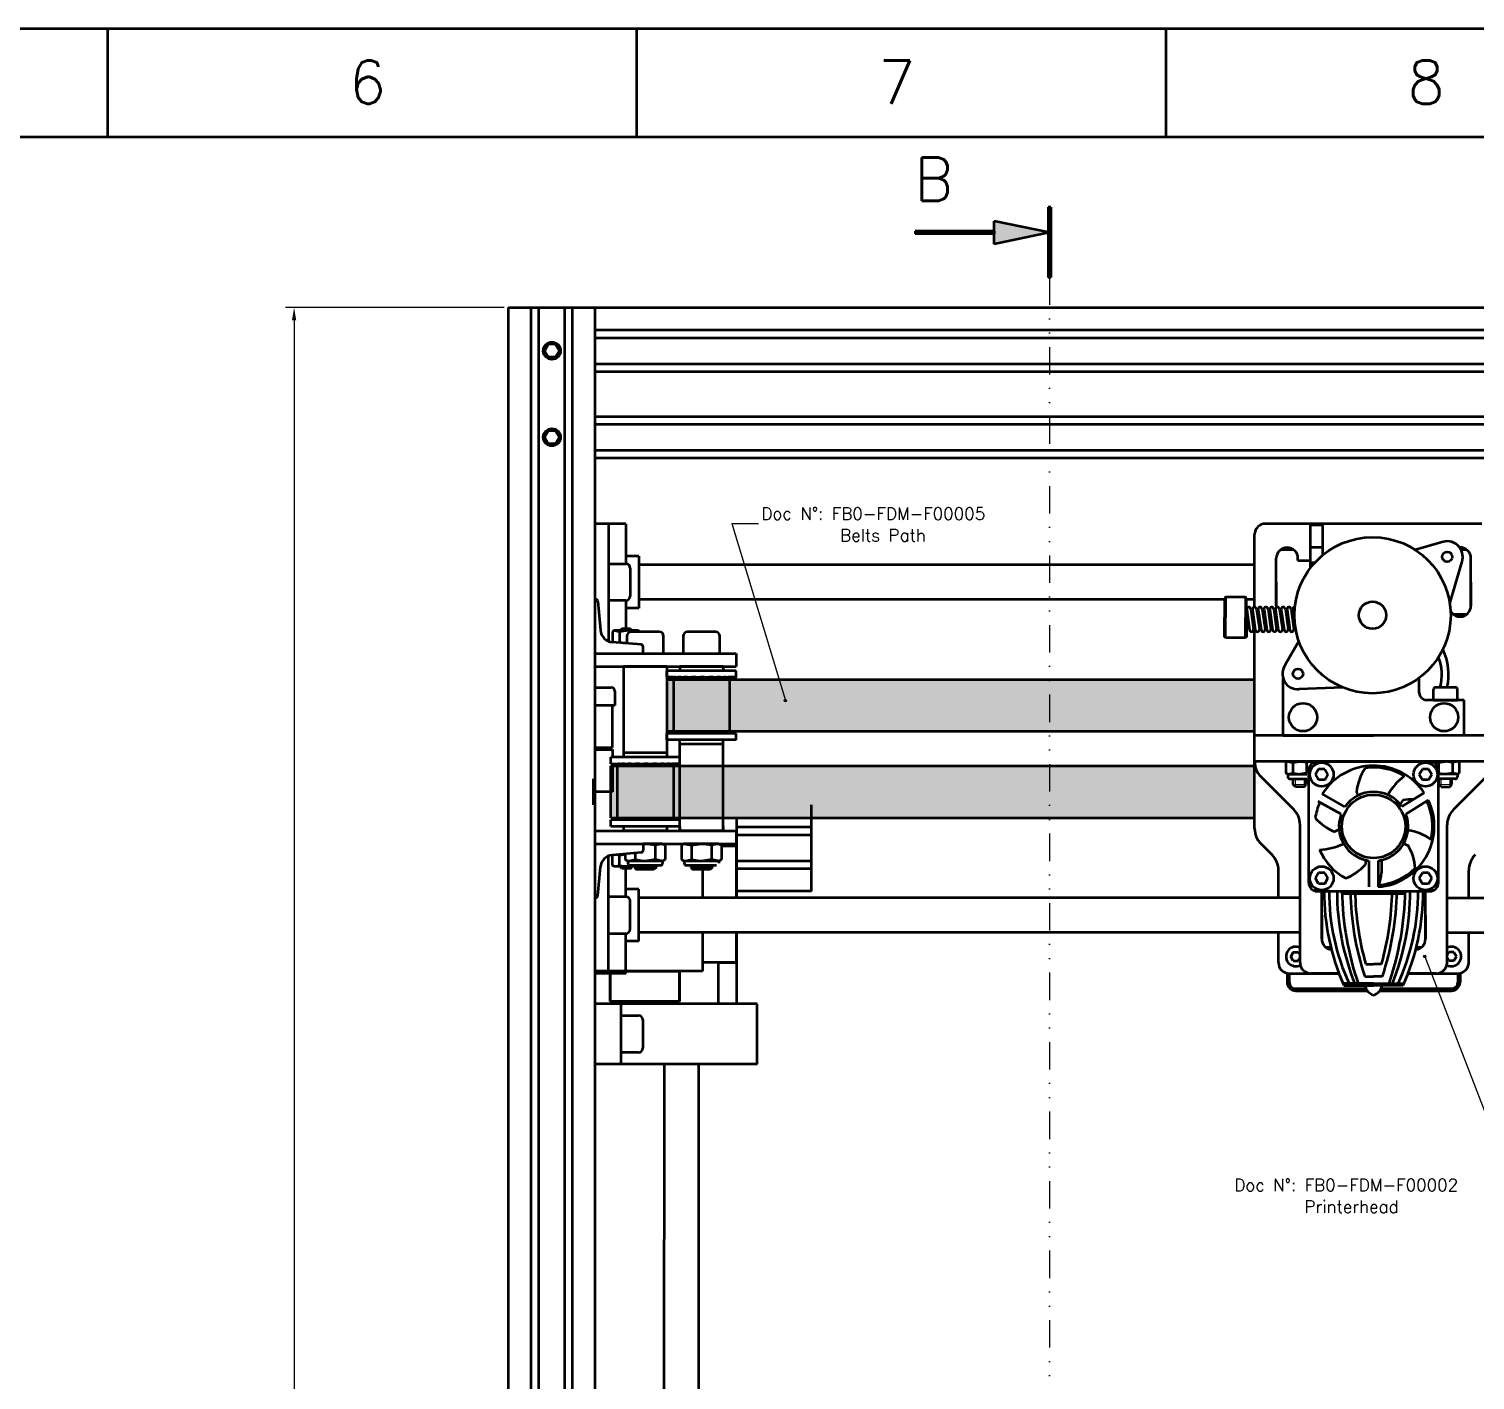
# Model space of a CAD drawing. Extents: x 28090 to 29926, y -10629 to -9321.
# Drawn here: x 28683.7 to 29018.1, y -9633.9 to -9321.4 of the extents above; entities that cross this region are included whole.
import ezdxf

# ---------------------------------------------------------------- set-up
doc = ezdxf.new("R2010")
doc.units = 0
doc.header["$PDMODE"] = 34
doc.linetypes.add('DASHED', pattern=[19.05, 12.7, -6.35])
doc.linetypes.add('DIVIDE', pattern=[31.75, 12.7, -6.35, 0, -6.35, 0, -6.35])
doc.layers.get('0').update_dxf_attribs({"lineweight": 0})
for name, color, linetype, lineweight in [('Cooler', 7, 'Continuous', 50), ('Extrusora', 4, 'Continuous', 50), ('Fixação e Transmissão', 5, 'Continuous', 50), ('Guias', 30, 'Continuous', 50), ('Hotend', 4, 'Continuous', 50), ('Linha tracejada', 254, 'DASHED', 15), ('Perfis e Cantoneiras', 2, 'Continuous', 50), ('Peças Usinadas', 120, 'Continuous', 50)]:
    doc.layers.add(name, color=color, linetype=linetype, lineweight=lineweight)
for name, color, linetype in [('Corte', 130, 'DIVIDE'), ('Cotas', 90, 'Continuous'), ('Hachura', 9, 'Continuous')]:
    doc.layers.add(name, color=color, linetype=linetype)
doc.layers.add('Motores', color=7, linetype='Continuous', lineweight=50, true_color=0x55ff00)
doc.styles.get("Standard").update_dxf_attribs({"font": 'romans.shx'})
doc.dimstyles.get("Standard").update_dxf_attribs({"dimtxt": 3, "dimasz": 3, "dimexe": 2, "dimexo": 1, "dimgap": 1, "dimtad": 0, "dimtoh": 1, "dimcen": 0.09, "dimadec": 0, "dimazin": 0, "dimtfac": 1, "dimtdec": 4, "dimtofl": 0, "dimtmove": 0, "dimatfit": 3, "dimfxl": 1, "dimtolj": 1, "dimtzin": 0, "dimarcsym": 0})

# ---------------------------------------------------------------- blocks, each defined once
blk = doc.blocks.new('*D_k_6_3')
at = {"color": 0, "linetype": 'ByBlock', "lineweight": -2}
for p, q in [((28793.62, -9385.87), (28743.01, -9385.87)), ((28745.01, -9388.87), (28745.01, -9660.8)), ((28745.01, -9942.87), (28745.01, -9670.94)), ((28793.62, -9945.87), (28743.01, -9945.87))]:
    blk.add_line(p, q, dxfattribs=at)
for points in [[(28745.01, -9385.87), (28744.51, -9388.87), (28745.01, -9385.87), (28745.51, -9388.87)], [(28745.01, -9945.87), (28745.51, -9942.87), (28745.01, -9945.87), (28744.51, -9942.87)]]:
    blk.add_solid(points, dxfattribs=at)
at = {"layer": 'Defpoints', "color": 0, "linetype": 'ByBlock', "lineweight": 0}
for p in [(28745.01, -9385.87), (28794.62, -9385.87), (28745.01, -9945.87), (28794.62, -9945.87)]:
    blk.add_point(p, dxfattribs=at)

msp = doc.modelspace()

# ---------------------------------------------------------------- hatches: boundary and pattern name
at = {"layer": 'Cotas'}
h = msp.add_hatch(color=256, dxfattribs=at)
h.dxf.hatch_style = 1
h.paths.add_polyline_path([(28858.881, -9476.766, 0.2411741), (28858.773, -9476.556, 0.6113775), (28858.364, -9476.766, 1), (28858.881, -9476.766)])
h = msp.add_hatch(color=256, dxfattribs=at)
h.dxf.hatch_style = 1
h.paths.add_polyline_path([(29006.691, -9535.923, 0.2411741), (29006.583, -9535.713, 0.6113775), (29006.173, -9535.923, 1), (29006.691, -9535.923)])
at = {"layer": 'Perfis e Cantoneiras'}
h = msp.add_hatch(color=130, dxfattribs=at)
h.dxf.hatch_style = 1
h.paths.add_polyline_path([(28919.389, -9378.925), (28919.701, -9378.925), (28920.014, -9378.925), (28920.014, -9362.66), (28919.389, -9362.66), (28919.389, -9368.487), (28919.701, -9368.552), (28919.389, -9368.616), (28919.389, -9378.925)])
h = msp.add_hatch(color=130, dxfattribs=at)
h.dxf.hatch_style = 1
h.paths.add_polyline_path([(28906.886, -9371.192), (28919.701, -9368.552), (28906.886, -9365.911), (28906.886, -9368.552), (28906.886, -9371.192)])
h = msp.add_hatch(color=130, dxfattribs=at)
h.dxf.hatch_style = 1
h.paths.add_polyline_path([(28888.622, -9368.864), (28906.886, -9368.864), (28906.886, -9368.239), (28888.622, -9368.239), (28888.622, -9368.864)])
at = {"layer": 'Peças Usinadas'}
h = msp.add_hatch(color=50, dxfattribs=at)
h.dxf.hatch_style = 1
h.paths.add_polyline_path([(28832.713, -9471.868), (28831.214, -9471.868), (28831.214, -9483.868), (28832.713, -9483.868), (28832.713, -9471.868)])
h = msp.add_hatch(color=50, dxfattribs=at)
h.dxf.hatch_style = 1
h.paths.add_polyline_path([(28845.713, -9471.868), (28832.713, -9471.868), (28832.713, -9483.868), (28845.713, -9483.868), (28845.713, -9471.868)])
h = msp.add_hatch(color=50, dxfattribs=at)
h.dxf.hatch_style = 1
h.paths.add_polyline_path([(28967.118, -9471.868), (28845.713, -9471.868), (28845.713, -9483.868), (28967.118, -9483.868), (28967.118, -9471.868)])
h = msp.add_hatch(color=256, dxfattribs=at)
h.dxf.hatch_style = 1
h.paths.add_polyline_path([(28818.618, -9491.868), (28818.214, -9491.868), (28818.214, -9497.868), (28818.618, -9497.868), (28818.618, -9491.868)])
h = msp.add_hatch(color=256, dxfattribs=at)
h.dxf.hatch_style = 1
h.paths.add_polyline_path([(28819.714, -9491.868), (28818.618, -9491.868), (28818.618, -9497.868), (28818.214, -9497.868), (28818.214, -9503.868), (28819.714, -9503.868), (28819.714, -9491.868)])
h = msp.add_hatch(color=256, dxfattribs=at)
h.dxf.hatch_style = 1
h.paths.add_polyline_path([(28832.714, -9491.868), (28819.714, -9491.868), (28819.714, -9503.868), (28832.714, -9503.868), (28832.714, -9491.868)])
h = msp.add_hatch(color=256, dxfattribs=at)
h.dxf.hatch_style = 1
h.paths.add_polyline_path([(28834.213, -9491.868), (28832.714, -9491.868), (28832.714, -9503.868), (28834.213, -9503.868), (28834.213, -9491.868)])
h = msp.add_hatch(color=256, dxfattribs=at)
h.dxf.hatch_style = 1
h.paths.add_polyline_path([(28844.213, -9491.868), (28834.213, -9491.868), (28834.213, -9503.868), (28844.213, -9503.868), (28844.213, -9491.868)])
h = msp.add_hatch(color=256, dxfattribs=at)
h.dxf.hatch_style = 1
h.paths.add_polyline_path([(28967.118, -9491.868), (28844.213, -9491.868), (28844.213, -9503.868), (28967.118, -9503.868), (28967.118, -9491.868)])

# ---------------------------------------------------------------- linework, layer by layer
at = {"layer": 'Cooler'}
for p, q in [((28979.618, -9518.868), (28979.618, -9492.868)), ((28981.618, -9490.868), (29007.618, -9490.868)), ((29009.618, -9518.868), (29009.618, -9492.868)), ((28987.996, -9501.366), (28982.748, -9498.368)), ((28991.151, -9498.65), (28990.645, -9497.935)), ((29001.387, -9499.782), (29000.751, -9500.719)), ((29001.145, -9501.229), (29006.331, -9498.125)), ((29002.096, -9503.004), (29007.271, -9499.78)), ((28987.122, -9503.052), (28981.818, -9500.097)), ((28986.641, -9506.565), (28985.591, -9507.088)), ((29001.566, -9509.85), (29002.574, -9510.258)), ((28992.775, -9513.661), (28992.775, -9514.647)), ((28993.551, -9513.805), (28993.551, -9519.869)), ((28993.551, -9513.805), (28993.551, -9519.869)), ((28993.551, -9513.805), (28993.551, -9519.869)), ((28993.551, -9513.805), (28993.551, -9519.869)), ((28995.685, -9513.805), (28995.685, -9519.869)), ((28995.685, -9513.805), (28995.685, -9519.869)), ((28995.685, -9513.805), (28995.685, -9519.869)), ((28995.685, -9513.805), (28995.685, -9519.869)), ((28996.432, -9513.668), (28996.432, -9516.638)), ((28981.618, -9520.868), (29007.618, -9520.868)), ((28974.618, -9539.818), (28974.618, -9541.87)), ((28975.118, -9539.868), (28975.118, -9541.87)), ((29014.118, -9539.868), (29014.118, -9541.87)), ((29014.618, -9539.818), (29014.618, -9541.87)), ((28976.618, -9543.37), (28992.864, -9543.37)), ((28996.372, -9543.37), (29012.618, -9543.37)), ((28976.618, -9543.87), (28993.173, -9543.87)), ((28996.063, -9543.87), (29012.618, -9543.87))]:
    msp.add_line(p, q, dxfattribs=at)
msp.add_circle((28994.618, -9505.868), 7.34, dxfattribs=at)
for centre, radius, start, end in [((28981.618, -9492.868), 2, 90, 180), ((28994.618, -9505.868), 14.041, 33.46937, 147.71276), ((29003.629, -9499.537), 13.083, 146.83369, 172.96727), ((28994.618, -9505.868), 13.627, 58.55471, 98.18665), ((29007.618, -9492.868), 2, 0, 90), ((29009.6, -9504.976), 13.311, 126.25777, 151.26445), ((28994.618, -9505.868), 8.008, 35.40626, 145.78797), ((28994.618, -9505.868), 14.041, 274.35716, 25.69448), ((29003.442, -9512.593), 12.974, 88.30526, 99.11667), ((28994.618, -9505.868), 13.627, 155.87698, 171.62844), ((28994.618, -9505.868), 8.008, 159.40502, 262.34462), ((28994.618, -9505.868), 8.008, 277.65538, 20.96237), ((28994.618, -9505.868), 13.627, 347.27172, 25.50472), ((28990.086, -9496.137), 11.837, 220.87987, 247.68479), ((28981.011, -9495.193), 16.128, 273.9172, 294.44357), ((29000.876, -9518.991), 12.325, 55.19447, 82.08081), ((28994.618, -9505.868), 13.627, 203.41186, 241.73855), ((28993.877, -9515.852), 10.34, 1.6986, 32.74614), ((28983.422, -9506.184), 12.614, 292.09042, 317.85989), ((28994.618, -9505.868), 13.627, 275.14613, 314.75689), ((28984.626, -9515.61), 11.851, 341.14274, 355.02797), ((28981.618, -9518.868), 2, 180, 270), ((29007.618, -9518.868), 2, 270, 360), ((28976.618, -9541.87), 2, 180, 270), ((28976.618, -9541.87), 1.5, 180, 270), ((29012.618, -9541.87), 2, 270, 360), ((29012.618, -9541.87), 1.5, 270, 360)]:
    msp.add_arc(centre, radius, start, end, dxfattribs=at)
at = {"layer": 'Corte', "ltscale": 0.5}
msp.add_line((28919.704, -9378.925), (28919.704, -9914.784), dxfattribs=at)
at = {"layer": 'Cotas'}
for p, q in [((28846.2, -9435.851), (28852.375, -9435.851)), ((28846.2, -9435.851), (28858.622, -9476.766)), ((29006.432, -9535.923), (29027.728, -9591.118))]:
    msp.add_line(p, q, dxfattribs=at)
for centre in [(28858.622, -9476.766), (29006.432, -9535.923)]:
    msp.add_circle(centre, 0.259, dxfattribs=at)
at = {"layer": 'Extrusora'}
for p, q in [((28979.997, -9436.152), (28982.802, -9436.152)), ((28979.997, -9446.121), (28979.997, -9436.152)), ((28982.802, -9436.152), (28982.802, -9443.181)), ((28982.802, -9441.35), (28979.997, -9441.35)), ((29010.195, -9440.222), (29004.296, -9441.936)), ((28979.997, -9444.853), (28981.055, -9444.853)), ((29012.243, -9454.302), (29015.061, -9444.625)), ((28960.398, -9452.836), (28960.116, -9453.118)), ((28960.116, -9453.118), (28960.116, -9457.561)), ((28960.398, -9452.836), (28960.398, -9457.561)), ((28964.981, -9452.836), (28960.398, -9452.836)), ((28964.981, -9452.836), (28964.981, -9457.561)), ((28965.263, -9453.118), (28964.981, -9452.836)), ((28965.263, -9457.561), (28965.263, -9453.118)), ((28965.281, -9456.457), (28965.382, -9456.457)), ((28965.287, -9455.775), (28965.925, -9460.384)), ((28966.23, -9455.631), (28966.868, -9460.244)), ((28966.344, -9456.457), (28966.712, -9456.457)), ((28966.617, -9455.775), (28967.256, -9460.384)), ((28967.56, -9455.631), (28968.198, -9460.244)), ((28967.674, -9456.457), (28968.042, -9456.457)), ((28967.947, -9455.775), (28968.586, -9460.384)), ((28968.89, -9455.631), (28969.529, -9460.244)), ((28969.004, -9456.457), (28969.372, -9456.457)), ((28969.278, -9455.775), (28969.916, -9460.384)), ((28970.22, -9455.631), (28970.859, -9460.244)), ((28970.334, -9456.457), (28970.702, -9456.457)), ((28970.608, -9455.775), (28971.246, -9460.384)), ((28971.55, -9455.631), (28972.189, -9460.244)), ((28971.665, -9456.457), (28972.032, -9456.457)), ((28971.938, -9455.775), (28972.576, -9460.384)), ((28972.88, -9455.631), (28973.519, -9460.244)), ((28972.995, -9456.457), (28973.362, -9456.457)), ((28973.268, -9455.775), (28973.906, -9460.384)), ((28974.21, -9455.631), (28974.849, -9460.244)), ((28974.325, -9456.457), (28974.692, -9456.457)), ((28974.598, -9455.775), (28975.236, -9460.384)), ((28975.54, -9455.631), (28976.179, -9460.244)), ((28975.655, -9456.457), (28976.022, -9456.457)), ((28975.928, -9455.775), (28976.566, -9460.384)), ((28960.116, -9462.005), (28960.116, -9457.561)), ((28960.398, -9462.287), (28960.398, -9457.561)), ((28964.981, -9462.287), (28964.981, -9457.561)), ((28965.263, -9457.561), (28965.263, -9462.005)), ((28965.281, -9458.666), (28965.687, -9458.666)), ((28966.65, -9458.666), (28967.018, -9458.666)), ((28967.98, -9458.666), (28968.348, -9458.666)), ((28969.31, -9458.666), (28969.678, -9458.666)), ((28970.64, -9458.666), (28971.008, -9458.666)), ((28971.97, -9458.666), (28972.338, -9458.666)), ((28973.3, -9458.666), (28973.668, -9458.666)), ((28974.63, -9458.666), (28974.998, -9458.666)), ((28975.961, -9458.666), (28976.328, -9458.666)), ((28960.398, -9462.287), (28960.116, -9462.005)), ((28964.981, -9462.287), (28960.398, -9462.287)), ((28965.263, -9462.005), (28964.981, -9462.287)), ((28974.283, -9468.378), (28977.355, -9463.058)), ((28973.704, -9476.685), (28973.704, -9471.65)), ((29005.184, -9474.995), (29005.184, -9471.524)), ((28987.467, -9473.727), (28977.397, -9474.154)), ((28973.704, -9484.868), (28973.704, -9476.685)), ((29015.532, -9476.685), (29006.875, -9476.685)), ((29015.532, -9484.868), (29015.532, -9476.685)), ((28973.704, -9484.868), (28994.618, -9484.868)), ((29015.532, -9484.868), (28994.618, -9484.868))]:
    msp.add_line(p, q, dxfattribs=at)
for centre, radius in [((29011.642, -9443.513), 1.162), ((28977.133, -9470.569), 1.162), ((28978.301, -9480.624), 3.249), ((29010.935, -9480.624), 3.249)]:
    msp.add_circle(centre, radius, dxfattribs=at)
for centre, radius, start, end in [((29011.642, -9443.513), 3.595, 341.97764, 113.74619), ((28965.748, -9455.633), 0.482, 0.32168, 197.08828), ((28967.078, -9455.633), 0.482, 0.32168, 197.08828), ((28968.408, -9455.633), 0.482, 0.32168, 197.08828), ((28969.738, -9455.633), 0.482, 0.32168, 197.08828), ((28971.068, -9455.633), 0.482, 0.32168, 197.08828), ((28972.398, -9455.633), 0.482, 0.32168, 197.08828), ((28973.728, -9455.633), 0.482, 0.32168, 197.08828), ((28975.059, -9455.633), 0.482, 0.32168, 197.08828), ((28976.389, -9455.633), 0.482, 86.00924, 197.08828), ((28966.407, -9460.385), 0.482, 179.94031, 16.90878), ((28967.737, -9460.385), 0.482, 179.94031, 16.90878), ((28969.068, -9460.385), 0.482, 179.94031, 16.90878), ((28970.398, -9460.385), 0.482, 179.94031, 16.90878), ((28971.728, -9460.385), 0.482, 179.94031, 16.90878), ((28973.058, -9460.385), 0.482, 179.94031, 16.90878), ((28974.388, -9460.385), 0.482, 179.94031, 16.90878), ((28975.718, -9460.385), 0.482, 179.94031, 16.90878), ((28977.048, -9460.385), 0.482, 179.94031, 224.06022), ((28999.163, -9470.76), 12.818, 346.80688, 26.75088), ((28977.133, -9470.569), 3.595, 142.44857, 274.21713), ((28999.163, -9470.76), 11.235, 344.90579, 21.1052), ((29006.875, -9474.995), 1.691, 180, 270)]:
    msp.add_arc(centre, radius, start, end, dxfattribs=at)
at = {"layer": 'Fixação e Transmissão'}
for p, q in [((28803.752, -9394.368), (28802.886, -9395.868)), ((28803.752, -9397.368), (28802.886, -9395.868)), ((28805.484, -9394.368), (28806.35, -9395.868)), ((28805.484, -9397.368), (28806.35, -9395.868)), ((28803.752, -9414.368), (28802.886, -9415.868)), ((28803.752, -9417.368), (28802.886, -9415.868)), ((28805.484, -9414.368), (28806.35, -9415.868)), ((28805.484, -9417.368), (28806.35, -9415.868)), ((28821.708, -9435.868), (28814.618, -9435.868)), ((28817.708, -9435.868), (28817.708, -9463.04)), ((28821.708, -9435.868), (28821.708, -9445.118)), ((28817.708, -9445.118), (28821.708, -9445.118)), ((28824.708, -9443.368), (28821.708, -9443.368)), ((28822.708, -9446.118), (28822.708, -9452.618)), ((28824.708, -9443.368), (28824.708, -9455.368)), ((28821.708, -9453.618), (28817.708, -9453.618)), ((28821.708, -9453.618), (28821.708, -9460.168)), ((28824.708, -9455.368), (28821.708, -9455.368)), ((28819.058, -9460.568), (28818.633, -9460.814)), ((28818.633, -9460.814), (28818.633, -9463.223)), ((28824.558, -9460.568), (28819.058, -9460.568)), ((28819.058, -9460.568), (28820.221, -9460.814)), ((28820.221, -9460.814), (28821.808, -9460.568)), ((28820.221, -9460.814), (28820.221, -9463.223)), ((28820.808, -9460.168), (28820.408, -9460.568)), ((28822.808, -9460.168), (28820.808, -9460.168)), ((28823.396, -9460.814), (28821.808, -9460.568)), ((28821.959, -9461.868), (28821.959, -9463.54)), ((28822.808, -9460.168), (28823.208, -9460.568)), ((28829.459, -9460.868), (28822.959, -9460.868)), ((28824.558, -9460.568), (28823.396, -9460.814)), ((28823.396, -9460.814), (28823.396, -9460.868)), ((28824.558, -9460.568), (28824.984, -9460.814)), ((28824.984, -9460.814), (28824.984, -9460.868)), ((28830.459, -9465.868), (28830.459, -9461.868)), ((28834.958, -9461.868), (28834.958, -9465.868)), ((28842.458, -9460.868), (28835.958, -9460.868)), ((28843.458, -9465.868), (28843.458, -9461.868)), ((28819.667, -9463.34), (28820.221, -9463.223)), ((28820.221, -9463.223), (28821.808, -9463.468)), ((28821.959, -9463.468), (28821.136, -9463.468)), ((28821.959, -9463.445), (28821.808, -9463.468)), ((28825.708, -9465.868), (28830.459, -9465.868)), ((28834.958, -9465.868), (28843.458, -9465.868)), ((28831.213, -9471.368), (28831.213, -9469.868)), ((28847.213, -9471.368), (28847.213, -9469.868)), ((28832.713, -9471.368), (28832.713, -9484.368)), ((28845.713, -9471.368), (28845.713, -9484.368)), ((28814.618, -9473.751), (28818.362, -9473.751)), ((28819.186, -9474.574), (28819.186, -9477.868)), ((29008.994, -9473.685), (29013.494, -9473.685)), ((28818.618, -9477.868), (28814.618, -9477.868)), ((28819.186, -9477.868), (28814.618, -9477.868)), ((28818.618, -9487.618), (28818.618, -9477.868)), ((29008.494, -9476.685), (29013.994, -9476.685)), ((28831.213, -9485.868), (28831.213, -9484.368)), ((28847.213, -9485.868), (28847.213, -9484.368)), ((28814.618, -9487.618), (28818.618, -9487.618)), ((28814.618, -9488.118), (28818.618, -9488.118)), ((28818.214, -9491.368), (28818.214, -9489.868)), ((28818.618, -9488.118), (28818.618, -9489.868)), ((28834.214, -9491.368), (28834.214, -9489.868)), ((28818.618, -9491.368), (28818.618, -9497.868)), ((28819.714, -9491.368), (28819.714, -9504.368)), ((28832.714, -9491.368), (28832.714, -9504.368)), ((28974.782, -9490.868), (28974.357, -9491.114)), ((28974.357, -9491.114), (28974.357, -9493.523)), ((28974.782, -9490.868), (28980.282, -9490.868)), ((28974.782, -9490.868), (28975.944, -9491.114)), ((28975.944, -9491.114), (28977.532, -9490.868)), ((28975.944, -9491.114), (28975.944, -9493.523)), ((28979.12, -9491.114), (28977.532, -9490.868)), ((28980.282, -9490.868), (28979.12, -9491.114)), ((28979.12, -9491.114), (28979.12, -9493.523)), ((28980.282, -9490.868), (28980.484, -9490.985)), ((28981.896, -9492.618), (28981.175, -9493.868)), ((28983.34, -9492.618), (28984.062, -9493.868)), ((29005.896, -9492.618), (29005.175, -9493.868)), ((29007.34, -9492.618), (29008.062, -9493.868)), ((29008.494, -9490.868), (29008.291, -9490.985)), ((29013.994, -9490.868), (29008.494, -9490.868)), ((29008.494, -9490.868), (29009.656, -9491.114)), ((29009.656, -9491.114), (29011.244, -9490.868)), ((29009.656, -9491.114), (29009.656, -9493.523)), ((29012.831, -9491.114), (29011.244, -9490.868)), ((29013.994, -9490.868), (29012.831, -9491.114)), ((29012.831, -9491.114), (29012.831, -9493.523)), ((29013.994, -9490.868), (29014.419, -9491.114)), ((29014.419, -9491.114), (29014.419, -9493.523)), ((28814.208, -9500.868), (28814.208, -9494.868)), ((28974.782, -9493.768), (28974.357, -9493.523)), ((28974.782, -9493.768), (28975.944, -9493.523)), ((28974.782, -9493.768), (28979.157, -9493.768)), ((28974.782, -9493.768), (28974.782, -9494.368)), ((28975.282, -9494.868), (28979.157, -9494.868)), ((28975.944, -9493.523), (28977.532, -9493.768)), ((28976.032, -9496.185), (28976.032, -9494.868)), ((28976.532, -9496.685), (28976.032, -9496.185)), ((28979.12, -9493.523), (28977.532, -9493.768)), ((28978.532, -9496.685), (28979.032, -9496.185)), ((28979.032, -9496.185), (28979.032, -9494.868)), ((28979.157, -9493.531), (28979.12, -9493.523)), ((28981.896, -9495.118), (28981.175, -9493.868)), ((28981.896, -9495.118), (28981.896, -9495.118)), ((28983.34, -9495.118), (28984.062, -9493.868)), ((29005.896, -9495.118), (29005.175, -9493.868)), ((29005.896, -9495.118), (29005.896, -9495.118)), ((29007.34, -9495.118), (29008.062, -9493.868)), ((29009.618, -9493.531), (29009.656, -9493.523)), ((29013.994, -9493.768), (29009.618, -9493.768)), ((29013.494, -9494.868), (29009.618, -9494.868)), ((29009.656, -9493.523), (29011.244, -9493.768)), ((29009.744, -9496.185), (29009.744, -9494.868)), ((29010.244, -9496.685), (29009.744, -9496.185)), ((29012.831, -9493.523), (29011.244, -9493.768)), ((29012.244, -9496.685), (29012.744, -9496.185)), ((29012.744, -9496.185), (29012.744, -9494.868)), ((29013.994, -9493.768), (29012.831, -9493.523)), ((29013.994, -9493.768), (29014.419, -9493.523)), ((29013.994, -9493.768), (29013.994, -9494.368)), ((28818.618, -9497.868), (28814.618, -9497.868)), ((28978.532, -9496.685), (28976.532, -9496.685)), ((29010.244, -9496.685), (29012.244, -9496.685)), ((28818.214, -9505.868), (28818.214, -9504.368)), ((28834.118, -9505.868), (28834.118, -9506.868)), ((28834.214, -9505.868), (28834.214, -9504.368)), ((28830.213, -9509.868), (28825.708, -9509.868)), ((28825.708, -9509.946), (28826.213, -9509.868)), ((28828.522, -9510.226), (28826.213, -9509.868)), ((28830.213, -9509.868), (28828.522, -9510.226)), ((28830.213, -9509.868), (28830.831, -9510.226)), ((28835.212, -9509.868), (28834.593, -9510.226)), ((28843.212, -9509.868), (28835.212, -9509.868)), ((28835.212, -9509.868), (28836.902, -9510.226)), ((28836.902, -9510.226), (28839.212, -9509.868)), ((28841.521, -9510.226), (28839.212, -9509.868)), ((28843.212, -9509.868), (28841.521, -9510.226)), ((28843.212, -9509.868), (28843.83, -9510.226)), ((28817.708, -9539.868), (28817.708, -9512.697)), ((28818.633, -9514.923), (28818.633, -9512.514)), ((28819.667, -9512.397), (28820.221, -9512.514)), ((28820.221, -9512.514), (28821.594, -9512.302)), ((28820.221, -9514.923), (28820.221, -9512.514)), ((28821.594, -9512.228), (28821.594, -9513.511)), ((28823.903, -9512.026), (28823.903, -9513.511)), ((28828.522, -9510.226), (28828.522, -9513.511)), ((28830.831, -9510.226), (28830.831, -9513.511)), ((28834.593, -9510.226), (28834.593, -9513.511)), ((28836.902, -9510.226), (28836.902, -9513.511)), ((28841.521, -9510.226), (28841.521, -9513.511)), ((28843.83, -9510.226), (28843.83, -9513.511)), ((28819.058, -9515.168), (28818.633, -9514.923)), ((28819.058, -9515.168), (28820.221, -9514.923)), ((28823.713, -9515.168), (28819.058, -9515.168)), ((28820.221, -9514.923), (28821.808, -9515.168)), ((28820.808, -9515.568), (28820.408, -9515.168)), ((28822.808, -9515.568), (28820.808, -9515.568)), ((28822.213, -9513.868), (28821.594, -9513.511)), ((28821.708, -9522.118), (28821.708, -9515.568)), ((28823.396, -9514.923), (28821.808, -9515.168)), ((28822.213, -9513.868), (28823.903, -9513.511)), ((28830.213, -9513.868), (28822.213, -9513.868)), ((28822.213, -9513.868), (28822.213, -9514.368)), ((28829.713, -9514.868), (28822.713, -9514.868)), ((28822.808, -9515.568), (28823.208, -9515.168)), ((28823.396, -9514.923), (28823.396, -9514.868)), ((28823.713, -9514.99), (28823.396, -9514.923)), ((28823.713, -9514.868), (28823.713, -9515.368)), ((28823.713, -9515.368), (28824.213, -9515.868)), ((28823.903, -9513.511), (28826.213, -9513.868)), ((28828.213, -9515.868), (28824.213, -9515.868)), ((28828.522, -9513.511), (28826.213, -9513.868)), ((28828.713, -9515.368), (28828.213, -9515.868)), ((28830.213, -9513.868), (28828.522, -9513.511)), ((28828.713, -9514.868), (28828.713, -9515.368)), ((28830.213, -9513.868), (28830.831, -9513.511)), ((28830.213, -9513.868), (28830.213, -9514.368)), ((28835.212, -9513.868), (28834.593, -9513.511)), ((28835.212, -9513.868), (28836.902, -9513.511)), ((28843.212, -9513.868), (28835.212, -9513.868)), ((28835.212, -9513.868), (28835.212, -9514.368)), ((28842.712, -9514.868), (28835.712, -9514.868)), ((28836.712, -9514.868), (28836.712, -9515.368)), ((28836.712, -9515.368), (28837.212, -9515.868)), ((28836.902, -9513.511), (28839.212, -9513.868)), ((28841.212, -9515.868), (28837.212, -9515.868)), ((28841.521, -9513.511), (28839.212, -9513.868)), ((28841.712, -9515.368), (28841.212, -9515.868)), ((28843.212, -9513.868), (28841.521, -9513.511)), ((28841.712, -9514.868), (28841.712, -9515.368)), ((28843.212, -9513.868), (28843.83, -9513.511)), ((28843.212, -9513.868), (28843.212, -9514.368)), ((28981.896, -9516.618), (28981.175, -9517.868)), ((28983.34, -9516.618), (28984.062, -9517.868)), ((29005.896, -9516.618), (29005.175, -9517.868)), ((29007.34, -9516.618), (29008.062, -9517.868)), ((28981.896, -9519.118), (28981.175, -9517.868)), ((28981.896, -9519.118), (28981.896, -9519.118)), ((28983.34, -9519.118), (28984.062, -9517.868)), ((29005.896, -9519.118), (29005.175, -9517.868)), ((29005.896, -9519.118), (29005.896, -9519.118)), ((29007.34, -9519.118), (29008.062, -9517.868)), ((28821.708, -9522.118), (28817.708, -9522.118)), ((28824.708, -9520.368), (28821.708, -9520.368)), ((28822.708, -9529.618), (28822.708, -9523.118)), ((28824.708, -9532.368), (28824.708, -9520.368)), ((28817.708, -9530.618), (28821.708, -9530.618)), ((28821.708, -9539.868), (28821.708, -9530.618)), ((28824.708, -9532.368), (28821.708, -9532.368)), ((28976.041, -9534.945), (28975.463, -9535.945)), ((28976.041, -9536.945), (28975.463, -9535.945)), ((28977.196, -9534.945), (28977.618, -9535.677)), ((28977.196, -9536.945), (28977.618, -9536.213)), ((29012.041, -9534.945), (29011.618, -9535.677)), ((29012.041, -9536.945), (29011.618, -9536.213)), ((29013.196, -9534.945), (29013.773, -9535.945)), ((29013.196, -9536.945), (29013.773, -9535.945)), ((28821.708, -9539.868), (28814.618, -9539.868)), ((28977.196, -9536.945), (28977.196, -9536.945)), ((29012.041, -9536.945), (29012.041, -9536.945)), ((28820.618, -9549.628), (28824.618, -9549.628)), ((28825.618, -9550.628), (28825.618, -9557.128)), ((28824.618, -9558.128), (28820.618, -9558.128))]:
    msp.add_line(p, q, dxfattribs=at)
at = {"layer": 'Fixação e Transmissão', "ltscale": 0.1}
for p, q in [((28805.484, -9394.368), (28803.752, -9394.368)), ((28805.484, -9397.368), (28803.752, -9397.368)), ((28805.484, -9414.368), (28803.752, -9414.368)), ((28805.484, -9417.368), (28803.752, -9417.368)), ((29008.494, -9476.685), (29008.494, -9474.185)), ((29013.994, -9476.685), (29013.994, -9474.185)), ((28983.34, -9492.618), (28981.896, -9492.618)), ((29007.34, -9492.618), (29005.896, -9492.618)), ((28983.34, -9495.118), (28981.896, -9495.118)), ((29007.34, -9495.118), (29005.896, -9495.118)), ((28983.34, -9516.618), (28981.896, -9516.618)), ((29007.34, -9516.618), (29005.896, -9516.618)), ((28983.34, -9519.118), (28981.896, -9519.118)), ((29007.34, -9519.118), (29005.896, -9519.118)), ((28976.041, -9534.945), (28977.196, -9534.945)), ((29013.196, -9534.945), (29012.041, -9534.945)), ((28976.041, -9536.945), (28977.196, -9536.945)), ((29013.196, -9536.945), (29012.041, -9536.945)), ((28852.112, -9546.878), (28814.612, -9546.878)), ((28814.618, -9560.878), (28814.618, -9546.878)), ((28820.618, -9560.878), (28820.618, -9546.878)), ((28852.118, -9560.878), (28852.118, -9546.878)), ((28852.118, -9560.878), (28814.618, -9560.878))]:
    msp.add_line(p, q, dxfattribs=at)
at = {"layer": 'Fixação e Transmissão', "color": 7, "ltscale": 0.1}
for p, q in [((28821.214, -9468.868), (28821.214, -9488.868)), ((28831.214, -9468.868), (28831.214, -9488.868)), ((28834.213, -9468.868), (28834.213, -9469.868)), ((28844.213, -9468.868), (28844.213, -9469.868)), ((28834.213, -9486.868), (28834.213, -9485.868)), ((28844.213, -9486.868), (28844.213, -9485.868)), ((28821.214, -9488.868), (28821.214, -9489.868)), ((28831.214, -9488.868), (28831.214, -9489.868)), ((28834.213, -9506.868), (28834.213, -9486.868)), ((28844.213, -9506.868), (28844.213, -9486.868)), ((28821.214, -9505.868), (28821.214, -9506.868)), ((28831.214, -9505.868), (28831.214, -9506.868)), ((28834.213, -9505.868), (28834.213, -9506.868)), ((28844.213, -9505.868), (28844.213, -9506.868))]:
    msp.add_line(p, q, dxfattribs=at)
at = {"layer": 'Fixação e Transmissão', "color": 7}
for p, q in [((28831.214, -9468.868), (28821.214, -9468.868)), ((28844.213, -9468.868), (28834.213, -9468.868)), ((28844.213, -9469.868), (28834.213, -9469.868)), ((28844.213, -9485.868), (28834.213, -9485.868)), ((28831.214, -9488.868), (28821.214, -9488.868)), ((28831.214, -9489.868), (28821.214, -9489.868)), ((28844.213, -9486.868), (28834.213, -9486.868)), ((28831.214, -9505.868), (28821.214, -9505.868)), ((28831.214, -9506.868), (28821.214, -9506.868)), ((28844.213, -9506.868), (28834.213, -9506.868)), ((28844.213, -9506.868), (28834.213, -9506.868))]:
    msp.add_line(p, q, dxfattribs=at)
at = {"layer": 'Fixação e Transmissão', "flags": 128}
for points in [[(28847.213, -9469.868), (28831.213, -9469.868)], [(28847.213, -9484.368), (28831.213, -9484.368)], [(28847.213, -9485.868), (28831.213, -9485.868)], [(28834.214, -9489.868), (28818.214, -9489.868)], [(28834.214, -9504.368), (28818.214, -9504.368)], [(28834.214, -9505.868), (28818.214, -9505.868)]]:
    msp.add_lwpolyline(points, dxfattribs=at)
at = {"layer": 'Fixação e Transmissão'}
for centre, radius in [((28804.618, -9395.868), 1.732), ((28804.618, -9415.868), 1.732), ((28982.618, -9493.868), 2.75), ((29006.618, -9493.868), 2.75), ((28982.618, -9517.868), 2.75), ((29006.618, -9517.868), 2.75)]:
    msp.add_circle(centre, radius, dxfattribs=at)
for centre, radius, start, end in [((28821.708, -9446.118), 1, 0, 90), ((28821.708, -9452.618), 1, 270, 360), ((28822.959, -9461.868), 1, 90, 180), ((28829.459, -9461.868), 1, 360, 90), ((28835.958, -9461.868), 1, 90, 180), ((28842.458, -9461.868), 1, 360, 90), ((28818.362, -9474.574), 0.824, 0, 90), ((29008.994, -9474.185), 0.5, 90, 180), ((29013.494, -9474.185), 0.5, 360, 90), ((28975.282, -9494.368), 0.5, 180, 270), ((29013.494, -9494.368), 0.5, 270, 360), ((28822.713, -9514.368), 0.5, 180, 270), ((28829.713, -9514.368), 0.5, 270, 360), ((28835.712, -9514.368), 0.5, 180, 270), ((28821.708, -9523.118), 1, 360, 90), ((28821.708, -9529.618), 1, 270, 360), ((28976.618, -9535.945), 2.25, 63.6122, 298.20473), ((29012.618, -9535.945), 2.25, 241.79527, 116.3878), ((28824.618, -9550.628), 1, 0, 90), ((28824.618, -9557.128), 1, 270, 360)]:
    msp.add_arc(centre, radius, start, end, dxfattribs=at)
for points, degree in [([(28832.751, -9471.368), (28831.213, -9471.368), (28831.213, -9471.368)], 2), ([(28832.751, -9471.368), (28832.808, -9471.368), (28832.946, -9471.368)], 2), ([(28833.285, -9471.368), (28833.079, -9471.368), (28832.946, -9471.368)], 2), ([(28833.285, -9471.368), (28833.499, -9471.368), (28833.786, -9471.368)], 2), ([(28834.399, -9471.368), (28834.062, -9471.368), (28833.786, -9471.368)], 2), ([(28834.399, -9471.368), (28834.749, -9471.368), (28835.157, -9471.368)], 2), ([(28835.984, -9471.368), (28835.549, -9471.368), (28835.157, -9471.368)], 2), ([(28835.984, -9471.368), (28836.437, -9471.368), (28836.925, -9471.368)], 2), ([(28837.885, -9471.368), (28837.394, -9471.368), (28836.925, -9471.368)], 2), ([(28837.885, -9471.368), (28838.396, -9471.368), (28838.917, -9471.368)], 2), ([(28839.916, -9471.368), (28838.917, -9471.368)], 1), ([(28839.916, -9471.368), (28840.435, -9471.368), (28840.938, -9471.368)], 2), ([(28841.879, -9471.368), (28841.421, -9471.368), (28840.938, -9471.368)], 2), ([(28841.879, -9471.368), (28842.354, -9471.368), (28842.79, -9471.368)], 2), ([(28843.58, -9471.368), (28843.209, -9471.368), (28842.79, -9471.368)], 2), ([(28843.58, -9471.368), (28843.966, -9471.368), (28844.292, -9471.368)], 2), ([(28844.854, -9471.368), (28844.604, -9471.368), (28844.292, -9471.368)], 2), ([(28844.854, -9471.368), (28845.113, -9471.368), (28845.297, -9471.368)], 2), ([(28845.576, -9471.368), (28845.473, -9471.368), (28845.297, -9471.368)], 2), ([(28845.576, -9471.368), (28845.682, -9471.368), (28845.706, -9471.368)], 2), ([(28847.213, -9471.368), (28847.213, -9471.368), (28845.706, -9471.368)], 2), ([(28818.214, -9491.368), (28819.809, -9491.368), (28819.947, -9491.368)], 2), ([(28820.286, -9491.368), (28820.08, -9491.368), (28819.947, -9491.368)], 2), ([(28820.286, -9491.368), (28820.5, -9491.368), (28820.787, -9491.368)], 2), ([(28821.4, -9491.368), (28821.063, -9491.368), (28820.787, -9491.368)], 2), ([(28821.4, -9491.368), (28821.75, -9491.368), (28822.158, -9491.368)], 2), ([(28822.985, -9491.368), (28822.55, -9491.368), (28822.158, -9491.368)], 2), ([(28822.985, -9491.368), (28823.438, -9491.368), (28823.926, -9491.368)], 2), ([(28824.886, -9491.368), (28824.395, -9491.368), (28823.926, -9491.368)], 2), ([(28824.886, -9491.368), (28825.397, -9491.368), (28825.918, -9491.368)], 2), ([(28826.917, -9491.368), (28825.918, -9491.368)], 1), ([(28826.917, -9491.368), (28827.436, -9491.368), (28827.939, -9491.368)], 2), ([(28828.88, -9491.368), (28828.422, -9491.368), (28827.939, -9491.368)], 2), ([(28828.88, -9491.368), (28829.355, -9491.368), (28829.791, -9491.368)], 2), ([(28830.581, -9491.368), (28830.21, -9491.368), (28829.791, -9491.368)], 2), ([(28830.581, -9491.368), (28830.967, -9491.368), (28831.293, -9491.368)], 2), ([(28831.855, -9491.368), (28831.606, -9491.368), (28831.293, -9491.368)], 2), ([(28831.855, -9491.368), (28832.114, -9491.368), (28832.298, -9491.368)], 2), ([(28832.577, -9491.368), (28832.474, -9491.368), (28832.298, -9491.368)], 2), ([(28832.577, -9491.368), (28832.683, -9491.368), (28832.707, -9491.368)], 2), ([(28834.214, -9491.368), (28834.214, -9491.368), (28832.707, -9491.368)], 2)]:
    msp.add_open_spline(points, degree=degree, dxfattribs=at)
at = {"layer": 'Guias'}
for p, q in [((28976.118, -9441.868), (28973.118, -9441.868)), ((29016.118, -9441.868), (29014.84, -9441.868)), ((29016.118, -9456.868), (29013.118, -9456.868)), ((28984.749, -9533.868), (28983.618, -9533.868)), ((29005.618, -9533.868), (29004.487, -9533.868))]:
    msp.add_line(p, q, dxfattribs=at)
msp.add_arc((28973.118, -9455.868), 1, 266.16501, 270, dxfattribs=at)
at = {"layer": 'Hachura'}
for p, q in [((28828.713, -9515.368), (28823.713, -9515.368)), ((28824.213, -9514.868), (28824.213, -9515.868)), ((28828.213, -9514.868), (28828.213, -9515.868)), ((28841.712, -9515.368), (28836.712, -9515.368)), ((28837.212, -9514.868), (28837.212, -9515.868)), ((28841.212, -9514.868), (28841.212, -9515.868))]:
    msp.add_line(p, q, dxfattribs=at)
at = {"layer": 'Hotend'}
for p, q in [((28992.803, -9537.728), (28994.618, -9537.728)), ((28996.433, -9537.728), (28994.618, -9537.728)), ((28994.618, -9542.216), (28987.586, -9542.216)), ((28987.763, -9542.619), (28994.618, -9542.619)), ((28988.968, -9542.216), (28989.37, -9542.619)), ((28990.248, -9542.216), (28990.65, -9542.619)), ((28991.055, -9542.216), (28991.458, -9542.619)), ((28992.58, -9540.58), (28994.618, -9540.58)), ((28996.657, -9540.58), (28994.618, -9540.58)), ((28994.618, -9542.216), (29001.651, -9542.216)), ((29001.473, -9542.619), (28994.618, -9542.619)), ((28998.181, -9542.216), (28997.779, -9542.619)), ((28998.989, -9542.216), (28998.586, -9542.619)), ((29000.269, -9542.216), (28999.866, -9542.619))]:
    msp.add_line(p, q, dxfattribs=at)
for centre, radius, start, end in [((29036.294, -9521.01), 53.124, 179.84699, 204.00078), ((29034.614, -9521.12), 50.285, 179.71289, 204.80428), ((29043.827, -9520.894), 57.666, 179.97445, 201.69981), ((29056.883, -9519.657), 69.586, 180.99787, 198.91671), ((29054.81, -9519.883), 65.582, 180.86137, 198.39702), ((29055.911, -9519.883), 65.582, 180.86137, 195.78968), ((28933.326, -9519.883), 65.582, 344.21032, 359.13863), ((28934.426, -9519.883), 65.582, 341.60298, 359.13863), ((28932.353, -9519.657), 69.586, 341.08329, 359.00213), ((28945.409, -9520.894), 57.666, 338.30019, 0.02555), ((28954.623, -9521.12), 50.285, 335.19572, 0.28711), ((28952.942, -9521.01), 53.124, 335.99922, 0.15301), ((28995.458, -9542.112), 2.882, 189.53156, 253.0677), ((28993.779, -9542.112), 2.882, 286.9323, 350.46844)]:
    msp.add_arc(centre, radius, start, end, dxfattribs=at)
at = {"layer": 'Linha tracejada'}
for p, q in [((28820.808, -9460.168), (28820.808, -9460.568)), ((28822.808, -9460.168), (28822.808, -9460.568)), ((28976.032, -9496.185), (28979.032, -9496.185)), ((28976.532, -9496.685), (28976.532, -9494.868)), ((28978.532, -9496.685), (28978.532, -9494.868)), ((29012.744, -9496.185), (29009.744, -9496.185)), ((29010.244, -9496.685), (29010.244, -9494.868)), ((29012.244, -9496.685), (29012.244, -9494.868)), ((28820.808, -9515.568), (28820.808, -9515.168)), ((28822.808, -9515.568), (28822.808, -9515.168))]:
    msp.add_line(p, q, dxfattribs=at)
at = {"layer": 'Motores'}
for p, q in [((28847.268, -9503.868), (28847.268, -9510.367)), ((28843.83, -9510.367), (28847.268, -9510.367)), ((28843.83, -9510.367), (28847.268, -9510.367)), ((28847.268, -9510.367), (28847.268, -9522.368)), ((28847.268, -9522.368), (28847.268, -9510.367)), ((28839.448, -9515.868), (28839.448, -9522.368)), ((28839.448, -9515.868), (28839.448, -9522.368)), ((28839.448, -9530.368), (28839.448, -9539.368)), ((28839.448, -9530.368), (28839.448, -9539.368)), ((28847.268, -9537.367), (28847.268, -9530.368)), ((28847.268, -9530.368), (28847.268, -9537.367)), ((28818.118, -9539.368), (28814.618, -9539.368)), ((28818.118, -9539.368), (28814.618, -9539.368)), ((28818.118, -9539.368), (28814.618, -9539.368)), ((28818.118, -9539.368), (28814.618, -9539.368)), ((28834.118, -9539.368), (28818.118, -9539.368)), ((28818.118, -9539.368), (28818.118, -9546.368)), ((28818.118, -9546.368), (28818.118, -9539.368)), ((28818.118, -9539.368), (28834.118, -9539.368)), ((28834.118, -9546.368), (28834.118, -9539.368)), ((28834.118, -9539.368), (28834.118, -9546.368)), ((28839.448, -9539.368), (28834.118, -9539.368)), ((28839.448, -9539.368), (28834.118, -9539.368)), ((28839.448, -9539.368), (28834.118, -9539.368)), ((28839.448, -9539.368), (28834.118, -9539.368)), ((28843.152, -9537.367), (28839.448, -9537.367)), ((28839.448, -9537.367), (28839.448, -9539.368)), ((28839.448, -9537.367), (28839.448, -9539.368)), ((28843.152, -9537.367), (28839.448, -9537.367)), ((28843.152, -9546.878), (28843.152, -9537.367)), ((28843.152, -9537.367), (28847.268, -9537.367)), ((28847.268, -9537.367), (28843.152, -9537.367)), ((28847.268, -9537.367), (28847.268, -9546.878)), ((28818.118, -9546.368), (28834.118, -9546.368)), ((28834.118, -9546.368), (28818.118, -9546.368))]:
    msp.add_line(p, q, dxfattribs=at)
at = {"layer": 'Perfis e Cantoneiras', "color": 130}
for p, q in [((28919.389, -9362.66), (28919.389, -9378.925)), ((28920.014, -9362.66), (28919.389, -9362.66)), ((28920.014, -9362.66), (28920.014, -9378.925)), ((28906.886, -9371.192), (28906.886, -9365.911)), ((28919.701, -9368.552), (28906.886, -9365.911)), ((28906.886, -9368.239), (28888.622, -9368.239)), ((28888.622, -9368.239), (28888.622, -9368.864)), ((28906.886, -9368.864), (28888.622, -9368.864)), ((28906.886, -9368.239), (28906.886, -9368.864)), ((28919.701, -9368.552), (28906.886, -9371.192)), ((28920.014, -9378.925), (28919.389, -9378.925))]:
    msp.add_line(p, q, dxfattribs=at)
at = {"layer": 'Perfis e Cantoneiras'}
for p, q in [((28794.618, -9385.868), (29194.618, -9385.868)), ((28794.618, -9945.868), (28794.618, -9385.868)), ((28799.818, -9945.868), (28799.818, -9385.868)), ((28801.618, -9945.868), (28801.618, -9385.868)), ((28807.618, -9945.868), (28807.618, -9385.868)), ((28809.418, -9945.868), (28809.418, -9385.868)), ((28814.618, -9945.868), (28814.618, -9385.868)), ((28814.618, -9391.068), (29174.618, -9391.068)), ((28814.618, -9392.868), (29174.618, -9392.868)), ((28814.618, -9398.868), (29174.618, -9398.868)), ((28814.618, -9400.668), (29174.618, -9400.668)), ((28814.618, -9411.068), (29174.618, -9411.068)), ((28814.618, -9412.868), (29174.618, -9412.868)), ((28814.618, -9418.868), (29174.618, -9418.868)), ((28814.618, -9420.668), (29174.618, -9420.668)), ((28814.618, -9453.368), (28814.75, -9453.368)), ((28815.248, -9453.825), (28815.834, -9460.516)), ((28814.618, -9465.868), (28825.708, -9465.868)), ((28825.252, -9463.828), (28818.561, -9463.243)), ((28825.708, -9465.868), (28825.708, -9464.327)), ((28864.618, -9506.067), (28847.268, -9506.067)), ((28814.618, -9509.868), (28825.708, -9509.868)), ((28825.708, -9509.868), (28825.708, -9511.41)), ((28864.618, -9507.867), (28847.268, -9507.867)), ((28825.252, -9511.908), (28818.561, -9512.494)), ((28815.248, -9521.912), (28815.834, -9515.221)), ((28864.618, -9513.867), (28847.268, -9513.867)), ((28864.618, -9515.667), (28847.268, -9515.667)), ((28814.618, -9522.368), (28814.75, -9522.368)), ((28864.618, -9520.867), (28847.268, -9520.867))]:
    msp.add_line(p, q, dxfattribs=at)
at = {"layer": 'Perfis e Cantoneiras', "color": 7}
for p, q in [((28830.548, -9560.877), (28830.512, -9828.869)), ((28838.548, -9560.877), (28838.512, -9828.869))]:
    msp.add_line(p, q, dxfattribs=at)
at = {"layer": 'Perfis e Cantoneiras'}
for centre in [(28804.618, -9395.868), (28804.618, -9415.868)]:
    msp.add_circle(centre, 2, dxfattribs=at)
for centre, radius, start, end in [((28814.75, -9453.868), 0.5, 5, 90), ((28818.822, -9460.254), 3, 185, 265), ((28825.208, -9464.327), 0.5, 0, 85), ((28818.822, -9515.482), 3, 95, 175), ((28825.208, -9511.41), 0.5, 275, 360), ((28814.75, -9521.868), 0.5, 270, 355)]:
    msp.add_arc(centre, radius, start, end, dxfattribs=at)
at = {"layer": 'Peças Usinadas'}
for p, q in [((28701.834, -9321.442), (28701.834, -9346.442)), ((28824.216, -9321.442), (28824.216, -9346.442)), ((28946.598, -9321.442), (28946.598, -9346.442)), ((29019.618, -9435.868), (28969.618, -9435.868)), ((28967.118, -9455.153), (28967.118, -9438.368)), ((28972.118, -9449.368), (28972.118, -9443.868)), ((28977.118, -9444.368), (28977.118, -9443.868)), ((28977.118, -9444.368), (28979.997, -9444.368)), ((29017.118, -9449.368), (29017.118, -9443.868)), ((28972.118, -9449.368), (28972.118, -9454.868)), ((28972.118, -9454.868), (28972.118, -9449.368)), ((29017.118, -9449.368), (29017.118, -9454.868)), ((29017.118, -9454.868), (29017.118, -9449.368)), ((28967.118, -9506.368), (28967.118, -9459.392)), ((28814.618, -9465.868), (28847.208, -9465.868)), ((28847.208, -9465.868), (28847.208, -9468.868)), ((28814.618, -9468.868), (28847.208, -9468.868)), ((28831.213, -9471.868), (28967.118, -9471.868)), ((28831.213, -9483.868), (28967.118, -9483.868)), ((29022.118, -9484.868), (28967.118, -9484.868)), ((28967.118, -9487.868), (28967.118, -9484.868)), ((28967.118, -9490.868), (28967.118, -9487.868)), ((28818.214, -9503.868), (28818.214, -9491.868)), ((28818.214, -9491.868), (28967.118, -9491.868)), ((29022.118, -9490.868), (28967.118, -9490.868)), ((28968.583, -9494.404), (28976.154, -9501.975)), ((29020.654, -9494.404), (29013.083, -9501.975)), ((28818.214, -9503.868), (28967.118, -9503.868)), ((28977.618, -9537.368), (28977.618, -9505.511)), ((29011.618, -9537.368), (29011.618, -9505.511)), ((28814.618, -9506.868), (28847.208, -9506.868)), ((28814.618, -9509.868), (28847.208, -9509.868)), ((28847.208, -9506.868), (28847.208, -9509.868)), ((28968.583, -9509.904), (28971.154, -9512.475)), ((28972.618, -9522.368), (28972.618, -9516.011)), ((29016.618, -9522.368), (29016.618, -9516.011)), ((28982.618, -9526.368), (28982.618, -9520.868)), ((28987.618, -9521.368), (28987.618, -9520.868)), ((29001.618, -9521.368), (29001.618, -9520.868)), ((29006.618, -9526.368), (29006.618, -9520.868)), ((28982.618, -9526.368), (28982.618, -9531.868)), ((28982.618, -9531.868), (28982.618, -9526.368)), ((29006.618, -9526.368), (29006.618, -9531.868)), ((29006.618, -9531.868), (29006.618, -9526.368)), ((28972.618, -9537.368), (28972.618, -9530.368)), ((29016.618, -9537.368), (29016.618, -9530.368)), ((28975.118, -9539.868), (28986.63, -9539.868)), ((28986.63, -9539.868), (28980.118, -9539.868)), ((29009.118, -9539.868), (29002.607, -9539.868)), ((29002.607, -9539.868), (29014.118, -9539.868))]:
    msp.add_line(p, q, dxfattribs=at)
at = {"layer": 'Peças Usinadas', "color": 7, "ltscale": 0.25}
for p, q in [((28967.118, -9445.368), (28824.708, -9445.368)), ((28960.116, -9453.368), (28824.708, -9453.368)), ((28967.118, -9453.368), (28964.981, -9453.368)), ((28977.618, -9522.368), (28824.708, -9522.368)), ((29011.618, -9522.368), (29164.528, -9522.368)), ((28977.618, -9530.368), (28824.708, -9530.368)), ((29011.618, -9530.368), (29164.528, -9530.368))]:
    msp.add_line(p, q, dxfattribs=at)
at = {"layer": 'Peças Usinadas', "color": 2}
msp.add_line((28864.618, -9520.867), (28864.618, -9500.867), dxfattribs=at)
at = {"layer": 'Peças Usinadas', "ltscale": 0.1}
msp.add_line((28987.618, -9521.368), (29001.618, -9521.368), dxfattribs=at)
at = {"layer": 'Peças Usinadas', "flags": 128}
msp.add_lwpolyline([(28089.925, -10628.591), (29925.654, -10628.591), (29925.654, -9321.442), (28089.925, -9321.442)], close=True, dxfattribs=at)
msp.add_lwpolyline([(28114.925, -10603.591), (29900.654, -10603.591), (29900.654, -9346.442), (28114.925, -9346.442), (28114.925, -10603.591)], dxfattribs=at)
at = {"layer": 'Peças Usinadas'}
for radius in [18.065, 3.151]:
    msp.add_circle((28994.388, -9457.041), radius, dxfattribs=at)
for centre, radius, start, end in [((28969.618, -9438.368), 2.5, 90, 180), ((28974.618, -9443.868), 2.5, 0, 180), ((29014.618, -9443.868), 2.5, 0, 92.03839), ((28974.618, -9454.868), 2.5, 180, 188.18261), ((29014.618, -9454.868), 2.5, 208.74174, 360), ((28972.118, -9490.868), 5, 180, 225), ((28972.618, -9505.511), 5, 0, 45), ((29016.618, -9505.511), 5, 135, 180), ((28972.118, -9506.368), 5, 180, 225), ((28967.618, -9516.011), 5, 0, 45), ((29021.618, -9516.011), 5, 135, 180), ((28985.118, -9531.868), 2.5, 180, 264.38607), ((29004.118, -9531.868), 2.5, 275.61393, 360), ((28975.118, -9537.368), 2.5, 180, 270), ((28980.118, -9537.368), 2.5, 180, 270), ((29009.118, -9537.368), 2.5, 270, 360), ((29014.118, -9537.368), 2.5, 270, 360)]:
    msp.add_arc(centre, radius, start, end, dxfattribs=at)

# ---------------------------------------------------------------- texts
at = {"layer": 'Cotas'}
for s, height, p in [('6', 10, (28757.697, -9338.749)), ('7', 10, (28880.079, -9338.749)), ('8', 10, (29002.461, -9338.749)), ('Doc N°: FB0-FDM-F00005', 2.835, (28853.062, -9434.946)), ('Belts Path', 2.835, (28871.28, -9439.946)), ('Doc N°: FB0-FDM-F00002', 2.835, (28962.414, -9590.213)), ('Printerhead', 2.835, (28978.632, -9595.213))]:
    msp.add_text(s, height=height, dxfattribs=at).set_placement(p)
at = {"layer": 'Perfis e Cantoneiras', "color": 130}
msp.add_text('B', height=10, dxfattribs=at).set_placement((28888.413, -9361.198))

# ---------------------------------------------------------------- dimensions: what is measured, and where the dimension line sits
at = {"layer": 'Cotas'}
dim = msp.add_linear_dim(base=(28745.014, -9385.868), p1=(28794.618, -9945.868), p2=(28794.618, -9385.868), angle=90, dimstyle='Standard', override={"dimscale": 1, "dimpost": '<>'}, dxfattribs=at)
dim.commit()
dim.dimension.update_dxf_attribs({"geometry": '*D_k_6_3', "text_midpoint": (28745.014, -9665.868), "dimtype": 160})

doc.saveas('drawing.dxf')
